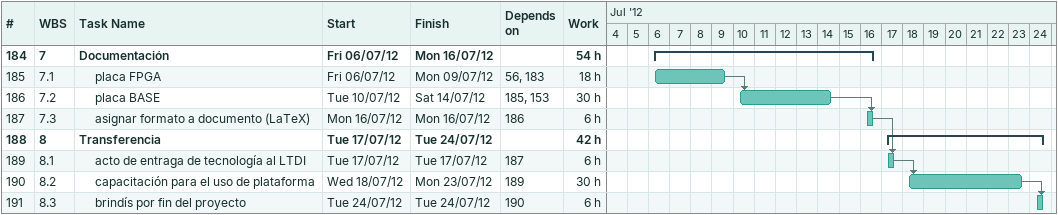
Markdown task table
| ID | WBS | Task | Start | Finish | Predecessors | Work (h) |
|---|---|---|---|---|---|---|
| 184 | 7 | **Documentación** | 2012-07-06 | 2012-07-16 |  | 54 |
| 185 | 7.1 | placa FPGA | 2012-07-06 | 2012-07-09 | 56, 183 | 18 |
| 186 | 7.2 | placa BASE | 2012-07-10 | 2012-07-14 | 185, 153 | 30 |
| 187 | 7.3 | asignar formato a documento (LaTeX) | 2012-07-16 | 2012-07-16 | 186 | 6 |
| 188 | 8 | **Transferencia** | 2012-07-17 | 2012-07-24 |  | 42 |
| 189 | 8.1 | acto de entraga de tecnología al LTDI | 2012-07-17 | 2012-07-17 | 187 | 6 |
| 190 | 8.2 | capacitación para el uso de plataforma | 2012-07-18 | 2012-07-23 | 189 | 30 |
| 191 | 8.3 | brindís por fin del proyecto | 2012-07-24 | 2012-07-24 | 190 | 6 |
